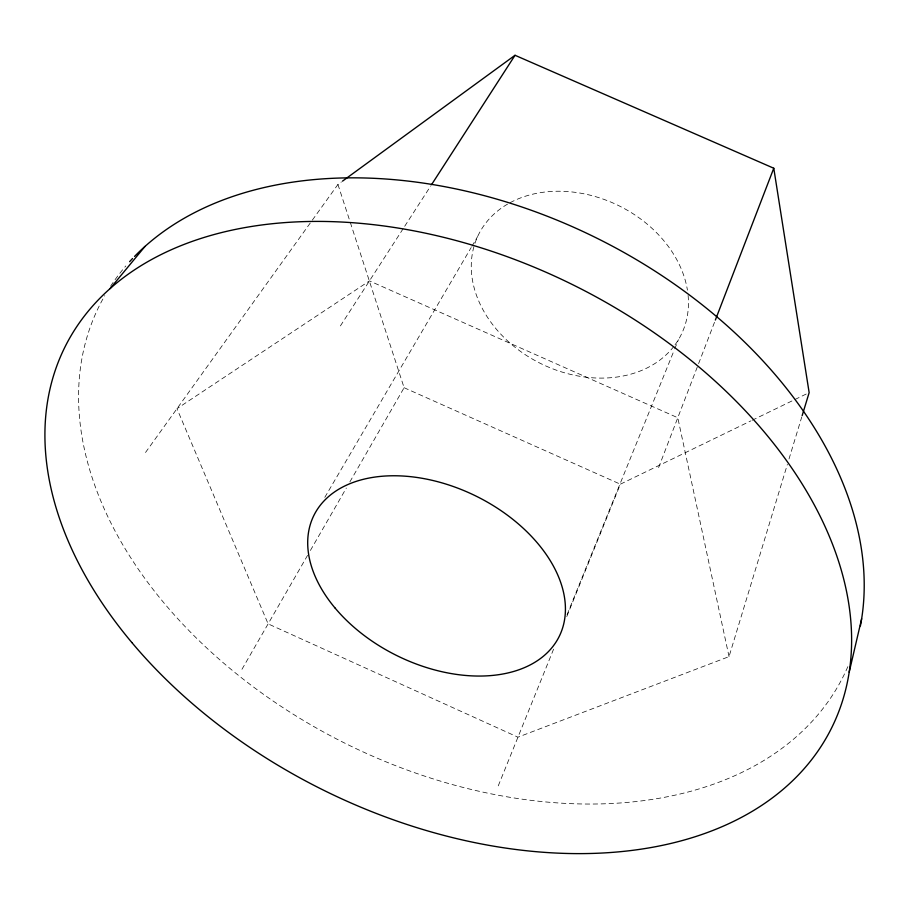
<?xml version="1.0" encoding="UTF-8"?>
<svg xmlns="http://www.w3.org/2000/svg" width="907" height="907" viewBox="0 0 907 907"><rect width="100%" height="100%" fill="white"/><g stroke="black" fill="none" stroke-linecap="round" stroke-linejoin="round"><path stroke-width="0.68" stroke-dasharray="4.54 3.4" d="M729.035 656.623L677.79 417.742L369.455 280.898L176.978 408.672L268.121 623.869L517.954 737.176L729.035 656.623L787.378 464.384M789.011 458.965L801.754 416.993M658.607 467.593L698.095 364.931M698.605 363.616L714.863 321.373M498.249 785.859L554.041 648.04M566.773 616.579L620.354 484.191L750.86 420.893M567.045 614.719L674.207 350.147M674.74 348.844L678.459 339.672M241.976 669.275L307.575 555.356M310.398 550.458L346.327 488.057M349.853 481.934L404.103 387.72L350.204 222.158M324.808 497.353L471.164 247.554M471.878 246.33L477.592 236.591M340.408 325.908L403.932 227.464M404.703 226.274L430.746 185.901M145.528 452.468L311.52 221.263M312.348 220.118L337.937 184.472L341.361 181.967M752.13 420.281L806.606 393.853M404.103 387.72L620.354 484.191M337.937 184.472L349.762 220.809M688.096 295.433A113.012 88.047 26.2 0 1 674.683 345.284M673.867 346.361A113.012 88.047 26.2 0 1 511.219 344.116A113.012 88.047 26.2 0 1 507.659 204.064M510.074 202.715A113.012 88.047 26.2 0 1 618.869 205.73A113.012 88.047 26.2 0 1 687.427 290.161M847.83 666.69A415.587 282.202 26.4 0 1 344.603 743.048A415.587 282.202 26.4 0 1 104.793 295.625M110.586 286.227A415.587 282.202 26.4 0 1 125.824 265.966"/><path stroke-width="1.36" d="M849.19 672.166L861.65 618.733M802.162 415.644L809.146 392.629L773.773 168.237L515.029 55.282L342.506 181.139M715.362 320.046L773.773 168.237M431.517 184.711L515.029 55.282M110.042 288.641L145.018 246.398M129.61 261.681A415.587 282.202 26.4 0 1 132.547 258.518M134.542 256.432A415.587 282.202 26.4 0 1 602.35 240.933A415.587 282.202 26.4 0 1 860.403 625.875M334.864 607.792A136.764 89.033 26.2 0 0 555.912 642.235A136.764 89.033 26.2 0 0 418.864 477.751A136.764 89.033 26.2 0 0 334.864 607.792M131.821 642.507A428.036 281.771 26.4 0 0 823.091 743.23A428.036 281.771 26.4 0 0 389.897 226.807A428.036 281.771 26.4 0 0 131.821 642.507"/></g></svg>
